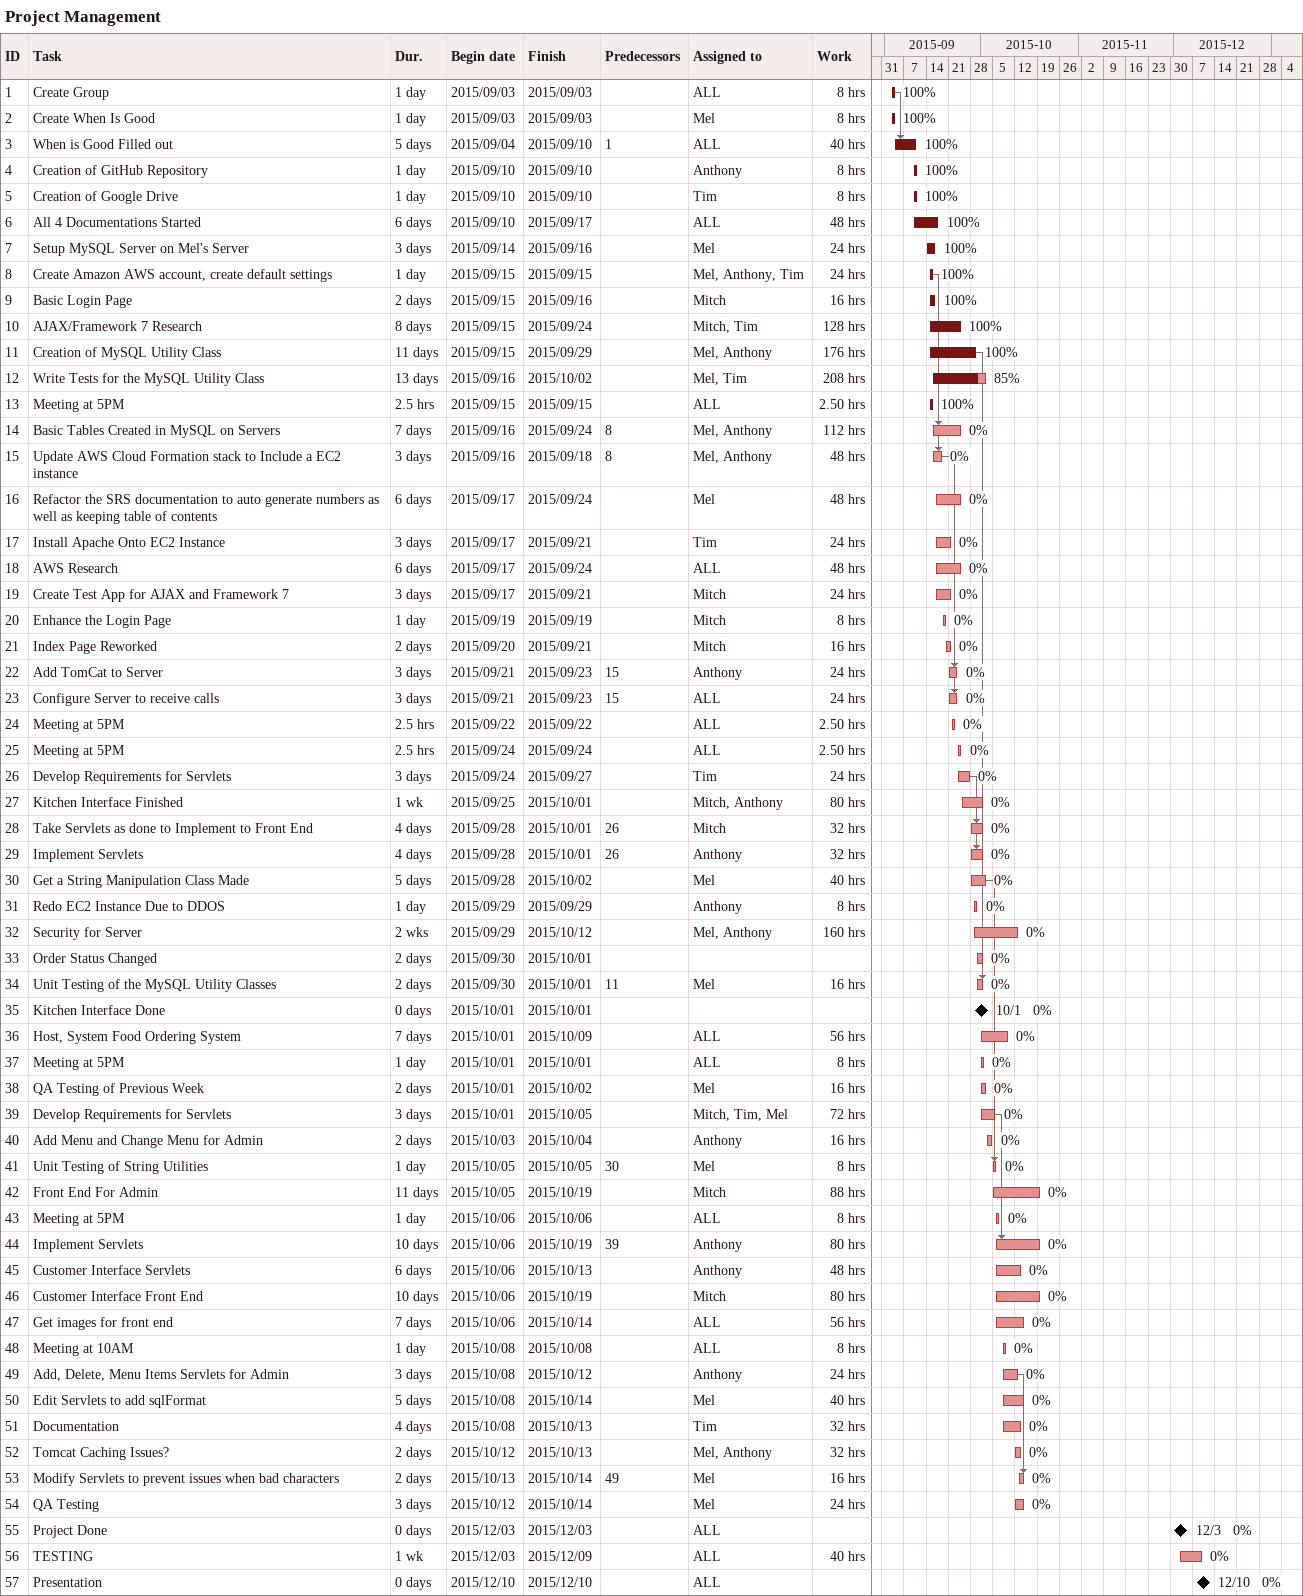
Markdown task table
Project Management

| ID | Task | Duration | Start | Finish | Predecessors | Resources | % complete | Work (h) |
|---|---|---|---|---|---|---|---|---|
| 1 | Create Group | 1d | 2015-09-03 | 2015-09-03 |  | ALL | 100 | 8 |
| 2 | Create When Is Good | 1d | 2015-09-03 | 2015-09-03 |  | Mel | 100 | 8 |
| 3 | When is Good Filled out | 5d | 2015-09-04 | 2015-09-10 | 1 | ALL | 100 | 40 |
| 4 | Creation of GitHub Repository | 1d | 2015-09-10 | 2015-09-10 |  | Anthony | 100 | 8 |
| 5 | Creation of Google Drive | 1d | 2015-09-10 | 2015-09-10 |  | Tim | 100 | 8 |
| 6 | All 4 Documentations Started | 6d | 2015-09-10 | 2015-09-17 |  | ALL | 100 | 48 |
| 7 | Setup MySQL Server on Mel's Server | 3d | 2015-09-14 | 2015-09-16 |  | Mel | 100 | 24 |
| 8 | Create Amazon AWS account, create default settings | 1d | 2015-09-15 | 2015-09-15 |  | Mel, Anthony, Tim | 100 | 24 |
| 9 | Basic Login Page | 2d | 2015-09-15 | 2015-09-16 |  | Mitch | 100 | 16 |
| 10 | AJAX/Framework 7 Research | 8d | 2015-09-15 | 2015-09-24 |  | Mitch, Tim | 100 | 128 |
| 11 | Creation of MySQL Utility Class | 11d | 2015-09-15 | 2015-09-29 |  | Mel, Anthony | 100 | 176 |
| 12 | Write Tests for the MySQL Utility Class | 13d | 2015-09-16 | 2015-10-02 |  | Mel, Tim | 85 | 208 |
| 13 | Meeting at 5PM | 2.5h | 2015-09-15 | 2015-09-15 |  | ALL | 100 | 2.50 |
| 14 | Basic Tables Created in MySQL on Servers | 7d | 2015-09-16 | 2015-09-24 | 8 | Mel, Anthony | 0 | 112 |
| 15 | Update AWS Cloud Formation stack to Include a EC2 instance | 3d | 2015-09-16 | 2015-09-18 | 8 | Mel, Anthony | 0 | 48 |
| 16 | Refactor the SRS documentation to auto generate numbers as well as keeping table of contents | 6d | 2015-09-17 | 2015-09-24 |  | Mel | 0 | 48 |
| 17 | Install Apache Onto EC2 Instance | 3d | 2015-09-17 | 2015-09-21 |  | Tim | 0 | 24 |
| 18 | AWS Research | 6d | 2015-09-17 | 2015-09-24 |  | ALL | 0 | 48 |
| 19 | Create Test App for AJAX and Framework 7 | 3d | 2015-09-17 | 2015-09-21 |  | Mitch | 0 | 24 |
| 20 | Enhance the Login Page | 1d | 2015-09-19 | 2015-09-19 |  | Mitch | 0 | 8 |
| 21 | Index Page Reworked | 2d | 2015-09-20 | 2015-09-21 |  | Mitch | 0 | 16 |
| 22 | Add TomCat to Server | 3d | 2015-09-21 | 2015-09-23 | 15 | Anthony | 0 | 24 |
| 23 | Configure Server to receive calls | 3d | 2015-09-21 | 2015-09-23 | 15 | ALL | 0 | 24 |
| 24 | Meeting at 5PM | 2.5h | 2015-09-22 | 2015-09-22 |  | ALL | 0 | 2.50 |
| 25 | Meeting at 5PM | 2.5h | 2015-09-24 | 2015-09-24 |  | ALL | 0 | 2.50 |
| 26 | Develop Requirements for Servlets | 3d | 2015-09-24 | 2015-09-27 |  | Tim | 0 | 24 |
| 27 | Kitchen Interface Finished | 1w | 2015-09-25 | 2015-10-01 |  | Mitch, Anthony | 0 | 80 |
| 28 | Take Servlets as done to Implement to Front End | 4d | 2015-09-28 | 2015-10-01 | 26 | Mitch | 0 | 32 |
| 29 | Implement Servlets | 4d | 2015-09-28 | 2015-10-01 | 26 | Anthony | 0 | 32 |
| 30 | Get a String Manipulation Class Made | 5d | 2015-09-28 | 2015-10-02 |  | Mel | 0 | 40 |
| 31 | Redo EC2 Instance Due to DDOS | 1d | 2015-09-29 | 2015-09-29 |  | Anthony | 0 | 8 |
| 32 | Security for Server | 2w | 2015-09-29 | 2015-10-12 |  | Mel, Anthony | 0 | 160 |
| 33 | Order Status Changed | 2d | 2015-09-30 | 2015-10-01 |  |  | 0 |  |
| 34 | Unit Testing of the MySQL Utility Classes | 2d | 2015-09-30 | 2015-10-01 | 11 | Mel | 0 | 16 |
| 35 | Kitchen Interface Done | 0d | 2015-10-01 | 2015-10-01 |  |  | 0 |  |
| 36 | Host, System Food Ordering System | 7d | 2015-10-01 | 2015-10-09 |  | ALL | 0 | 56 |
| 37 | Meeting at 5PM | 1d | 2015-10-01 | 2015-10-01 |  | ALL | 0 | 8 |
| 38 | QA Testing of Previous Week | 2d | 2015-10-01 | 2015-10-02 |  | Mel | 0 | 16 |
| 39 | Develop Requirements for Servlets | 3d | 2015-10-01 | 2015-10-05 |  | Mitch, Tim, Mel | 0 | 72 |
| 40 | Add Menu and Change Menu for Admin | 2d | 2015-10-03 | 2015-10-04 |  | Anthony | 0 | 16 |
| 41 | Unit Testing of String Utilities | 1d | 2015-10-05 | 2015-10-05 | 30 | Mel | 0 | 8 |
| 42 | Front End For Admin | 11d | 2015-10-05 | 2015-10-19 |  | Mitch | 0 | 88 |
| 43 | Meeting at 5PM | 1d | 2015-10-06 | 2015-10-06 |  | ALL | 0 | 8 |
| 44 | Implement Servlets | 10d | 2015-10-06 | 2015-10-19 | 39 | Anthony | 0 | 80 |
| 45 | Customer Interface Servlets | 6d | 2015-10-06 | 2015-10-13 |  | Anthony | 0 | 48 |
| 46 | Customer Interface Front End | 10d | 2015-10-06 | 2015-10-19 |  | Mitch | 0 | 80 |
| 47 | Get images for front end | 7d | 2015-10-06 | 2015-10-14 |  | ALL | 0 | 56 |
| 48 | Meeting at 10AM | 1d | 2015-10-08 | 2015-10-08 |  | ALL | 0 | 8 |
| 49 | Add, Delete, Menu Items Servlets for Admin | 3d | 2015-10-08 | 2015-10-12 |  | Anthony | 0 | 24 |
| 50 | Edit Servlets to add sqlFormat | 5d | 2015-10-08 | 2015-10-14 |  | Mel | 0 | 40 |
| 51 | Documentation | 4d | 2015-10-08 | 2015-10-13 |  | Tim | 0 | 32 |
| 52 | Tomcat Caching Issues? | 2d | 2015-10-12 | 2015-10-13 |  | Mel, Anthony | 0 | 32 |
| 53 | Modify Servlets to prevent issues when bad characters | 2d | 2015-10-13 | 2015-10-14 | 49 | Mel | 0 | 16 |
| 54 | QA Testing | 3d | 2015-10-12 | 2015-10-14 |  | Mel | 0 | 24 |
| 55 | Project Done | 0d | 2015-12-03 | 2015-12-03 |  | ALL | 0 |  |
| 56 | TESTING | 1w | 2015-12-03 | 2015-12-09 |  | ALL | 0 | 40 |
| 57 | Presentation | 0d | 2015-12-10 | 2015-12-10 |  | ALL | 0 |  |
